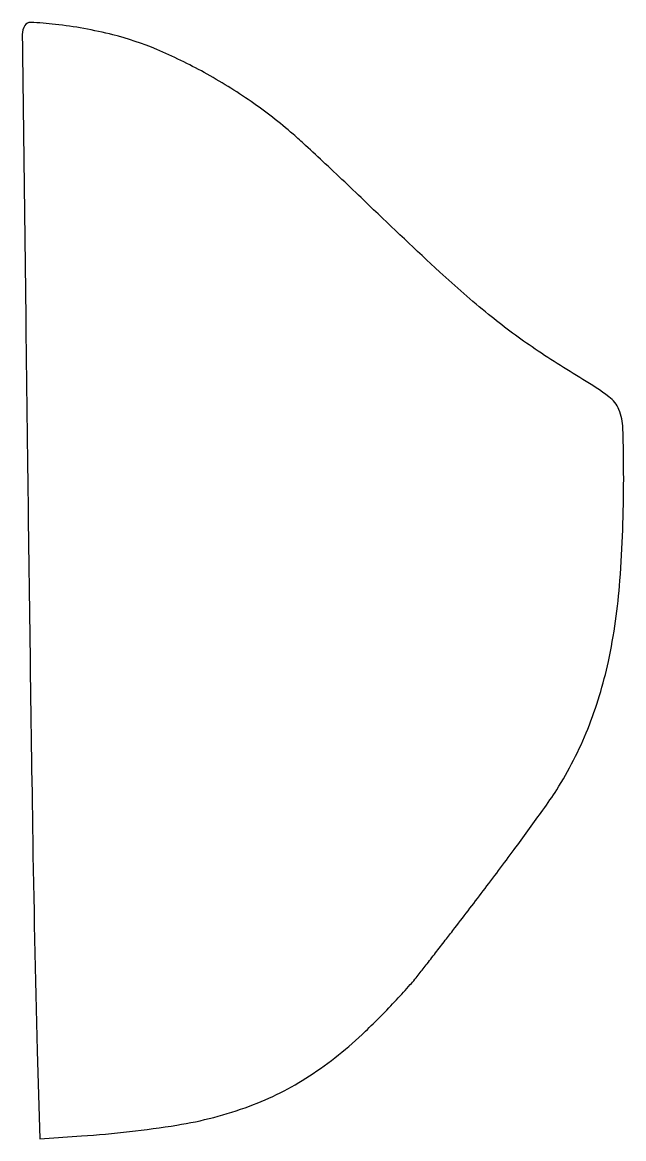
# Model space of a CAD drawing. Extents: x 0 to 146, y 0 to 271.
import ezdxf

# ---------------------------------------------------------------- set-up
doc = ezdxf.new("R2010")
doc.units = 0

msp = doc.modelspace()

# ---------------------------------------------------------------- linework, layer by layer
msp.add_lwpolyline([(0.599159, 270.160443, 0.142356), (-0.005233, 267.983072, 0.000035), (1.235477, 165.628571, 0.000748), (2.471286, 75.343392, 0.003146), (3.635224, 21.150297), (4.228185, -0.199407), (14.364092, 0.471555, 0.023362), (37.54493, 3.097851, 0.048421), (55.146325, 7.710467, 0.056716), (69.688707, 15.031288, 0.046547), (83.299006, 25.874313, 0.006937), (87.0356, 29.567924, 0.006055), (90.843938, 33.533311, 0.006099), (94.199839, 37.202065, 0.01793), (96.385346, 39.83483, -0.000259), (98.284832, 42.294957, -0.000142), (100.613195, 45.305539, -0.000142), (102.978234, 48.359951, -0.000227), (105, 50.967057, 0.003312), (112.338313, 60.551477, 0.002937), (119.851454, 70.622529, 0.002617), (126.40407, 79.612694, 0.014747), (129.734328, 84.531948, 0.046538), (137.275024, 99.28129, 0.041868), (142.280213, 115.698907, 0.034833), (145.099155, 135.334291, 0.01824), (146, 160.020217, 0.007185), (145.823266, 172.318907, 0.090126), (144.864517, 176.850305, 0.137868), (142.421883, 179.982833, 0.024078), (136.123093, 184.16711, -0.015289), (123.746707, 192.078888, -0.021051), (113.172957, 199.975553, -0.015977), (101.3482, 210.253069, -0.004964), (84.23787, 226.430768, 0.00195), (78.938277, 231.502345, 0.001895), (73.548231, 236.581652, 0.001868), (68.775584, 241.01181, 0.007035), (65.73483, 243.735186, 0.027876), (55.531015, 251.663978, 0.025173), (44.164074, 258.703854, 0.026006), (32.643955, 264.299653, 0.038486), (22, 267.865286, 0.016406), (14.909884, 269.402439, 0.018465), (8.007692, 270.401612, 0.011524), (2.032496, 270.90345, 0.27621)], format="xyb", close=True)

doc.saveas('drawing.dxf')
